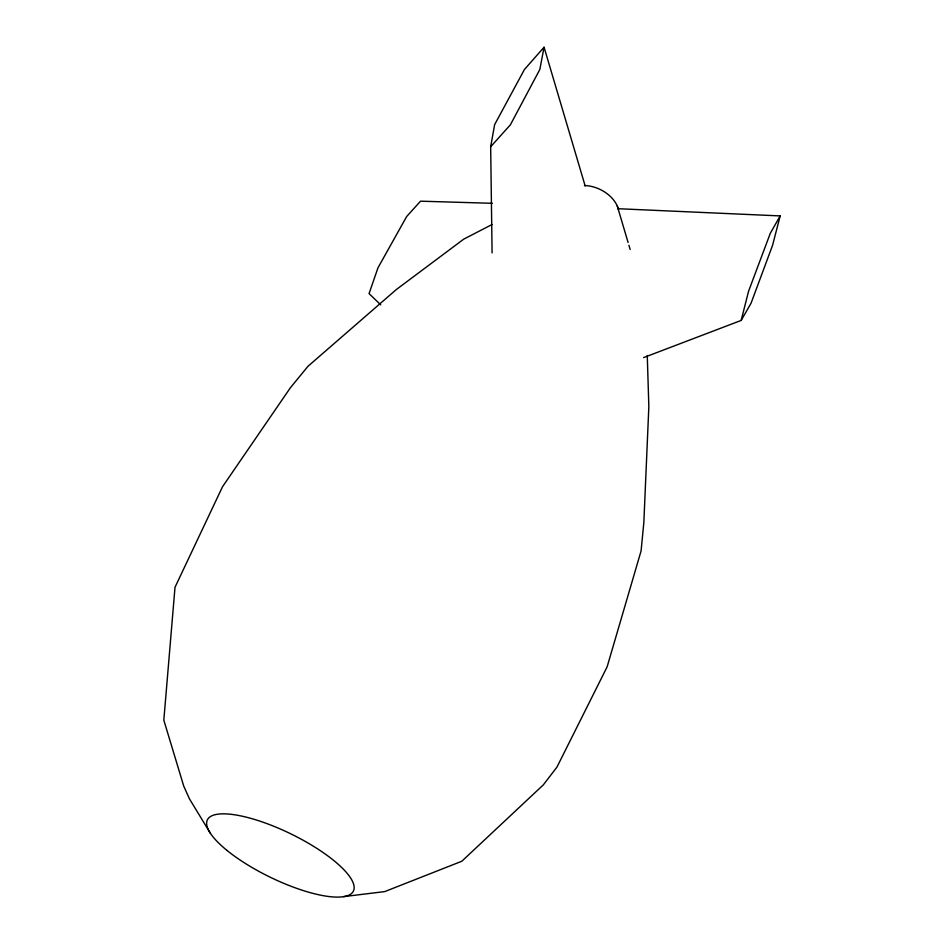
<?xml version="1.0" encoding="UTF-8"?>
<svg xmlns="http://www.w3.org/2000/svg" width="944" height="944" viewBox="0 0 944 944"><rect width="100%" height="100%" fill="white"/><g stroke="black" fill="none" stroke-linecap="round" stroke-linejoin="round"><path stroke-width="1.42" d="M492.084 252.909L490.668 146.757L494.644 124.62L524.416 69.537L544.063 47.2L585.162 185.933M544.063 47.2L539.838 69.455L510.385 124.809L490.668 146.757M643.596 357.599L741.158 320.429L748.557 291.283L770.316 233.262L780.181 215.916L618.226 208.718M780.181 215.916L772.534 245.416L751.011 303.319L741.158 320.429M492.013 224.542L463.705 239.162L396.232 289.619L308.004 366.272L290.481 387.618L222.548 486.691L175.006 587.274L163.819 720.154L183.75 786.14L189.461 798.884L210.441 833.363M343.545 896.635L384.727 891.596L461.793 861.258L543.319 784.877L556.96 767.094L607.134 666.83L641.082 550.942L643.843 522.504L648.847 406.557L647.265 355.487M492.32 203.302L420.528 201.178L406.699 216.483L377.989 267.777L369.057 293.596L380.739 304.829M617.305 206.111L628.09 242.466M628.916 245.275L630.155 249.464M584.43 185.543A28.816 19.871 26.1 0 1 618.473 209.58M227.032 850.45A81.231 24.001 26 0 0 351.227 893.732A81.231 24.001 26 0 0 263.034 822.212A81.231 24.001 26 0 0 227.032 850.45"/></g></svg>
